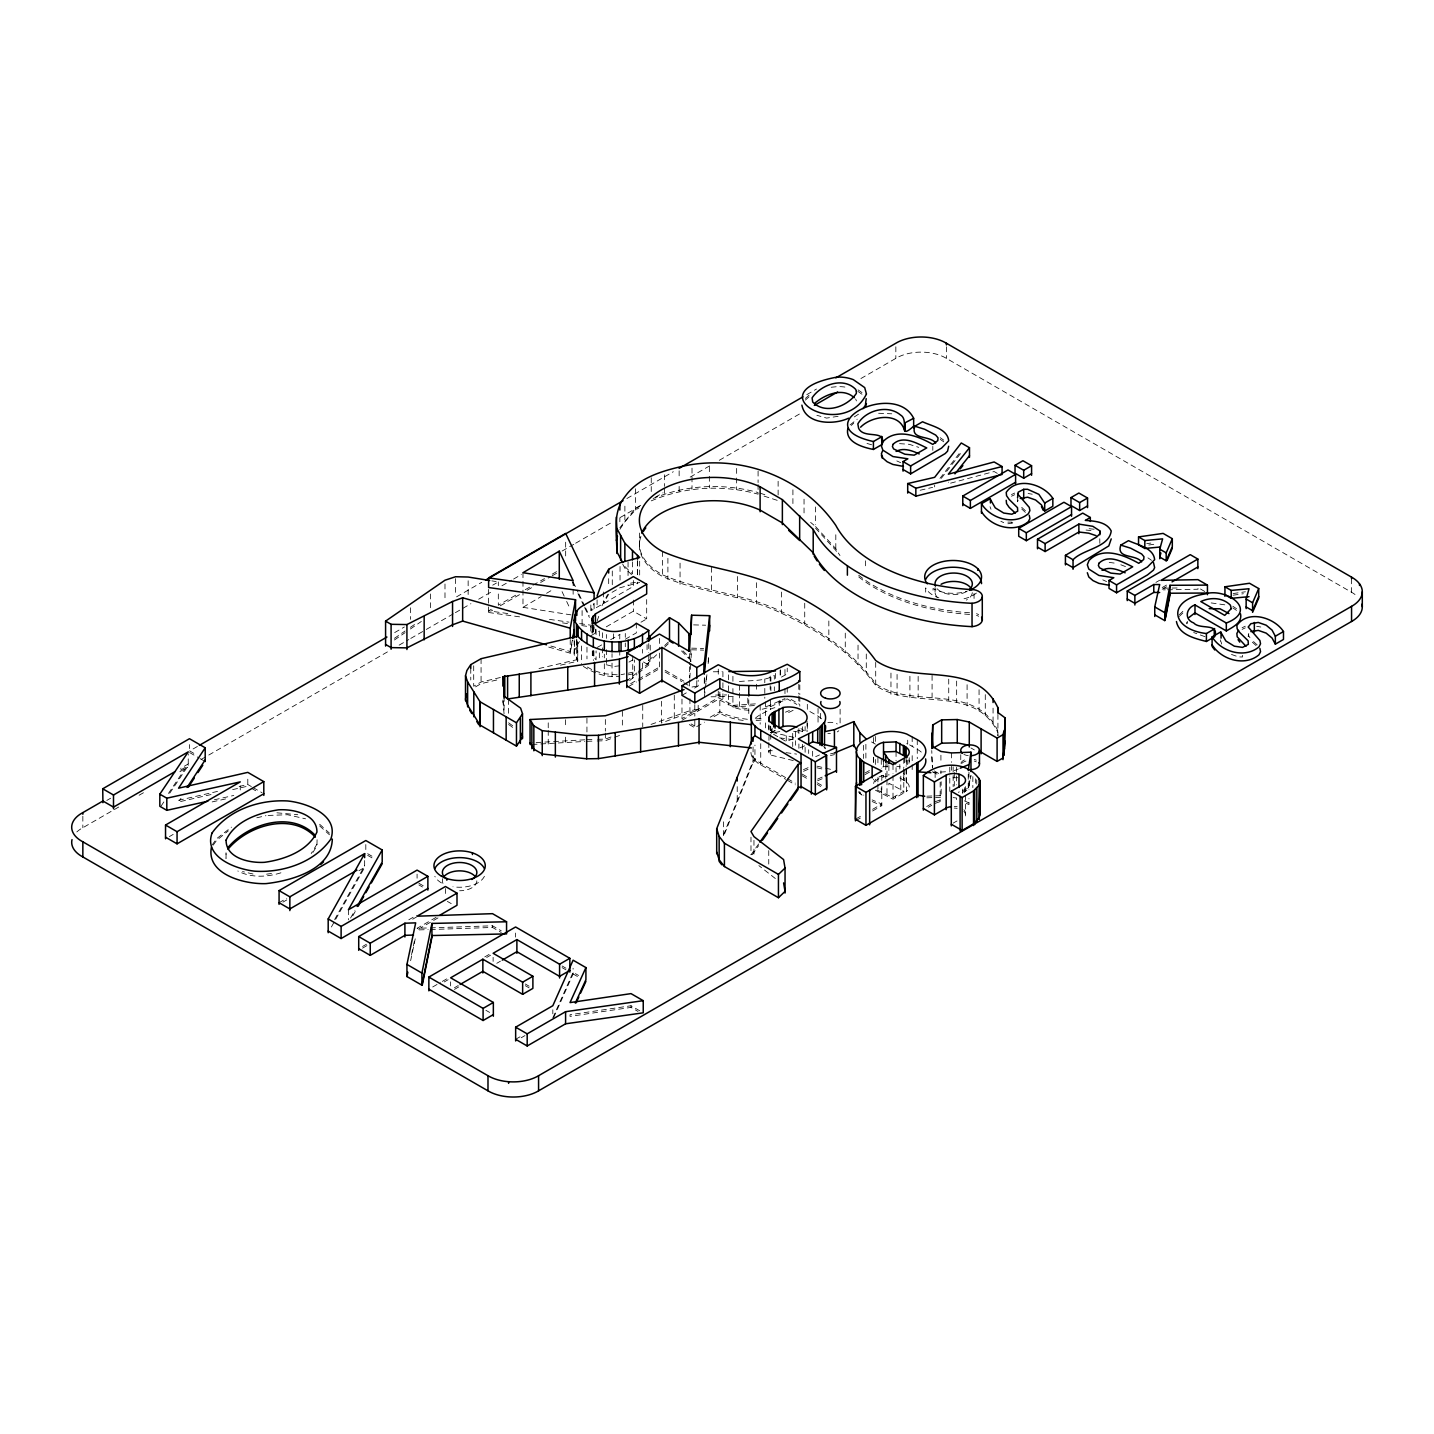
<?xml version="1.0" encoding="UTF-8"?>
<svg xmlns="http://www.w3.org/2000/svg" width="1434" height="1434" viewBox="0 0 1434 1434"><rect width="100%" height="100%" fill="white"/><g stroke="black" fill="none" stroke-linecap="round" stroke-linejoin="round"><path stroke-width="0.75" stroke-dasharray="5 3.75" d="M226.07 853.768L226.016 858.446L226.016 852.746M317.075 839.75L316.95 845.863L311.178 855.238M683.821 682.745L689.449 685.99L689.808 679.806M689.808 678.139L690.794 663.297M682.996 650.821L688.876 656.915L690.794 661.648L691.367 653.653M577.741 641.984L577.741 661.343L574.192 654.746L574.693 639.564M705.904 681.921L706.657 675.253M708.145 661.934L708.647 657.507M704.399 696.888L705.152 690.238M705.403 688.015L706.908 674.697M708.145 663.601L708.898 656.933M572.274 640.568L570.23 651.502L548.72 645.425M548.72 647.075L570.23 653.169L572.686 640.03M411.54 954.668L414.767 939.36M410.626 960.708L415.233 938.822M962.25 792.321L968.237 789.847L970.961 775.489L968.237 788.198L958.271 792.321M1187.46 621.424L1186.886 623.772L1186.886 622.123M768.965 751.99L768.965 750.341L773.213 750.914M601.957 605.793L607.622 594.483M597.082 621.065L599.161 615.24M1018.158 500.125L1017.566 501.792L1017.566 497.849M1248.799 634.939L1248.189 636.606L1248.799 633.272M723.543 834.875L753.065 760.862L754.947 759.034M753.065 746.917L753.065 762.512L723.543 836.524L723.543 820.929M316.95 844.196L311.178 853.588M633.344 580.465L633.487 586.327L590.844 610.776L593.963 603.445M591.633 632.251L593.192 628.594M592.403 632.071L593.963 628.415M592.17 633.398L593.102 625.672L593.102 633.165M593.102 650.642L592.314 655.356L596.078 659.855L596.078 650.928M552.825 1017.853L573.098 972.306L578.583 975.479M553.703 1017.531L573.098 973.973L573.098 968.273M574.693 650.014L579.479 643.203M334.624 919.553L364.648 865.76M331.397 926.973L334.624 921.202M335.699 919.284L364.648 867.409L364.648 857.675M350.577 918.029L354.933 910.321M352.764 915.842L356.026 910.052M211.031 794.561L178.587 801.964L181.007 798.29M619.864 527.73L635.423 508.335L640.711 505.306M619.864 529.397L624.883 521.761L635.423 510.002L638.937 507.977M168.477 793.414L188.248 763.981L180.594 768.409M161.056 806.105L164.767 800.584M169.714 793.235L188.248 765.631L188.248 753.872M758.622 843.981L750.986 854.861L750.986 837.169M752.258 854.7L758.622 845.648M212.107 845.056L216.624 838.675L231.483 827.149M213.236 845.128L216.624 840.342L228.329 830.878M939.987 478.382L961.264 450.903M941.313 478.311L961.264 452.57M636.929 672.851L628.11 679.859M638.327 671.399L648.76 663.368L647.057 662.4L653.438 656.109M629.651 680.612L636.929 674.5M638.327 673.066L648.76 665.035L648.76 654.585M656.647 654.729L647.057 664.05L647.057 662.4M753.065 762.512L754.947 760.683L754.947 745.088M1179.34 614.684L1182.871 611.35M1179.34 616.351L1182.871 613.017M850.075 424.93L857.227 419.176M851.312 425.432L853.75 423.138M664.677 645.533L669.499 640.998M664.677 647.182L669.499 642.647M579.479 641.554L574.693 648.365L574.192 653.097L577.741 659.676M805.388 398.437L809.027 395.175M805.388 400.086L809.027 396.824M771.151 733.043A14.34 8.281 0 0 1 772.101 732.308L775.077 730.247M394.44 638.327L405.087 630.996M410.411 627.339L415.878 623.575M394.44 639.976L405.087 632.663M410.411 628.988L421.345 621.46M854.306 416.935L859.342 413.637M780.526 669.911L780.526 677.619L787.23 673.908L787.23 668.136M762.153 709.221A32.892 19 0 0 0 770.166 706.837L787.23 698.878L796.874 704.452M522.98 581.362L522.98 607.317L541.138 596.544M546.569 593.3L552.018 590.073M197.408 746.469L189.664 750.932L196.566 754.929M394.691 632.573L404.37 626.981M456.586 596.831L481.752 582.312M626.873 498.53L673.317 471.714M806.822 394.637L816.502 389.044M106.779 800.459L110.633 798.218M492.704 585.18L496.451 583.011M180.594 770.058L188.248 765.631M76.827 831.935A34.255 19.771 0 0 1 82.849 827.741L119.721 806.446M139.116 795.243L144.942 791.891M179.859 771.725L187.621 767.244M201.208 759.411L389.421 650.749M399.118 645.139L408.815 639.546M410.769 638.417L424.339 630.584M426.292 629.454L453.449 613.77M455.385 612.659L470.908 603.696M478.669 599.215L492.256 591.364M501.954 585.771L511.651 580.178M513.605 579.049L521.349 574.568M562.11 551.05L573.743 544.328M575.679 543.199L612.551 521.922M620.313 517.441L639.707 506.238M655.23 497.275L662.992 492.794M690.166 477.11L709.561 465.907M719.259 460.314L800.764 413.261M860.902 378.54L895.838 358.375A34.918 20.148 0 0 1 946.404 358.375L1351.563 592.278A35.133 20.291 0 0 1 1357.371 596.526M491.342 609.271L488.618 610.848L508.174 613.591M515.631 595.235L498.315 605.238L498.315 591.31M525.256 589.697L531.028 586.363M532.946 585.251L544.49 578.583M552.198 574.138L557.969 570.804M488.618 589.392L488.618 612.497L492.704 610.149M500.233 605.793L519.484 594.68M527.174 590.234L532.946 586.9M540.654 582.455L550.262 576.898M552.198 575.787L557.969 572.453M169.355 836.614L173.191 834.409M603.356 591.955L603.356 603.571L608.679 594.268L620.044 587.725L639.672 582.455M475.55 686.85L481.071 683.659L500.376 679.16M590.844 635.746L598.57 631.283M606.295 626.819L633.344 611.207L646.68 618.914L646.68 599.573M503.997 705.349L502.85 701.692L504.768 700.581M597.333 647.397L603.033 644.117M610.615 639.725L620.115 634.258M640.998 622.195L646.68 618.914M625.296 639.241L636.32 632.878L636.32 623.252M628.97 662.096L632.645 659.981M630.637 683.677L636.409 680.361M638.327 679.25L659.479 667.043M628.719 686.456L636.409 682.01M638.327 680.899L659.479 668.692L659.479 651.663M279.074 902.721L286.782 898.276M282.928 902.147L286.782 899.925M358.894 870.743L364.648 867.409M681.975 695.347L687.37 692.228M694.576 688.069L698.179 685.99L698.179 680.2M681.975 720.316L718.273 699.362L735.893 708.091A32.892 19 0 0 0 748.817 710.242M739.406 681.544C751.058 680.218 763.838 681.526 774.324 675.45L774.324 679.196M710.206 717.197L719.832 711.64A51.534 29.756 0 0 0 739.801 718.291L747.365 719.294M696.727 726.626L704.435 722.18M714.06 716.624L719.832 713.29A51.534 29.756 0 0 0 739.801 719.958L745.214 720.657M362.569 946.476L366.423 944.253M408.833 919.768L416.541 915.322M362.569 948.125L368.359 944.791M412.687 919.194L416.541 916.971M436.097 917.348L417.079 928.318L428.174 927.941M437.997 917.903L417.079 929.967L428.174 929.608M432.709 986.968L440.417 982.523M442.353 981.412L448.125 978.06M484.764 956.926L490.536 953.592M444.271 981.949L448.125 979.727M486.682 957.464L490.536 955.241M1155.894 582.419L1159.712 580.214M454.435 987.757L458.217 985.552M496.773 963.307L500.43 961.192M454.435 989.406L460.117 986.126M1166.505 585.072L1160.984 588.263L1178.389 587.94M1166.505 586.739L1160.984 589.93L1165.322 589.84M856.026 818.904L863.393 814.655M872.607 809.332L881.802 804.026L872.141 799.903M856.026 820.553L863.393 816.304M872.607 810.999L881.802 805.675L881.802 786.441M875.421 790.206L893.006 799.204L906.611 791.353L906.611 768.266M515.648 1039.309L523.087 1035.025M521.223 1037.75L524.952 1035.599M926.722 806.535L931.759 803.632M928.407 807.234L931.759 805.281M953.198 823.116L957.016 820.929M865.096 772.944L870.079 770.148M865.096 774.593L870.079 771.797M766.312 706.532A32.892 19 0 0 0 770.166 705.187L784.972 698.591L784.972 700.24M1011.472 494.569L1014.68 493.045M1011.472 496.218L1014.68 494.712M1242.113 627.716L1245.304 626.21M1242.113 629.383L1245.304 627.859M815.695 756.65L819.477 754.965M817.595 779.128L823.259 776.601M817.595 780.777L823.259 778.268M800.029 747.795L808.686 744.103M803.488 769.628L808.686 767.423M803.488 771.295L808.686 769.072M770.434 732.469L771.528 732.021A30.383 17.531 0 0 1 778.465 730.139M954.291 770.667L958.271 769M935.129 801.696L943.267 798.899M935.129 803.345L943.267 800.548M1007.869 523.786L1015.684 522.352M773.446 734.19L786.244 741.575L795.386 737.757L770.309 731.878L770.309 726.088M698.179 705.313L698.179 710.959L689.933 712.339L661.397 723.041L661.397 699.935M653.133 498.512C686.223 484.638 723.561 483.043 758.084 492.525M651.251 500.86C684.86 486.52 722.897 484.441 758.084 494.174L758.084 484.549M611.009 736.986L605.345 739.084L597.171 739.335M597.171 740.984L605.345 740.733L612.91 737.936M614.792 737.237L620.474 735.122M651.036 724.403L689.933 710.69L698.179 709.31M280.921 872.804C267.011 877.214 251.04 878.02 237.829 870.994M500.376 677.511L481.071 682.01L473.704 686.241L473.704 662.938M539.023 668.513L577.669 659.515M560.497 665.179L577.669 661.182L577.669 641.84M256.811 817.792L265.953 815.677M920.162 490.249L932.602 487.381M217.52 791.407L178.587 800.297L178.587 801.964M239.137 786.477L247.795 784.506L251.344 786.549M232.649 789.614L247.795 786.155L247.795 776.421M830.465 753.872L834.427 752.958M830.465 755.521L834.427 754.625M214.347 799.778L233.796 795.458M212.178 801.911L227.307 798.559M838.083 416.308L826.611 418.101L816.86 415.286M621.065 674.679L624.65 673.944M628.235 673.191L634.366 671.919M628.235 674.84L634.366 673.568L634.366 659.963M885.764 764.663L885.764 778.59L883.039 775.364A17.029 9.841 0 0 0 873.647 783.573L873.647 779.182M887.252 776.188L883.039 777.013A17.029 9.841 0 0 0 874.507 782.713M691.995 687.029L698.179 685.99M635.495 582.419L628.056 583.513L628.056 585.18M639.743 1010.791L631.014 1005.754L570.015 1014.734L570.015 1016.383L631.014 1007.403L638.005 1011.436M1146.734 543.665L1150.839 543.074M1148.795 545.028L1156.987 543.844M1233.132 593.551L1245.411 591.776M1233.132 595.2L1243.368 593.73M266.545 874.166L272.657 873.342M945.526 771.761L932.96 772.621M619.757 665.788L613.411 666.523L603.75 664.085M268.158 815.444L287.517 814.727L305.567 818.814M831.2 387.252L837.08 386.66A25.489 14.716 0 0 1 848.247 387.664M878.612 413.261L891.751 413.799M756.094 718.9L758.532 718.703A69.818 40.313 0 0 0 763.318 718.076M756.094 720.567L758.532 720.352A69.818 40.313 0 0 0 763.318 719.725M732.917 705.367L756.596 703.789M754.409 705.546L732.917 707.034L732.917 685.811M584.785 739.801L532.086 742.794M532.086 744.461L584.785 741.45M617.265 674.84L604.323 673.729L593.335 670.485M583.351 666.38C593.748 673.299 606.439 677.565 619.004 676.436M899.566 443.644L909.246 444.307L918.728 447.354M957.966 777.658L951.459 777.909L951.459 776.26M926.83 796.175L941.152 795.637M926.83 797.824L941.152 797.286L941.152 781.691M430.397 927.87L492.525 925.79L501.308 930.863M430.397 929.537L492.525 927.457L501.308 932.512M586.936 739.639L595.11 739.388M586.936 741.288L595.11 741.055M1167.509 589.804L1197.982 589.231L1197.982 587.564L1205.564 591.937M713.29 671.793L722.162 671.686M715.512 695.078L726.608 694.934M711.067 696.799L733.276 696.494M1007.869 522.119L1011.902 522.155L1011.902 523.822M640.944 536.531A74.371 42.948 0 0 0 662.598 576.504C700.455 593.067 743.834 594.662 781.512 613.286C817.631 629.795 852.244 652.846 875.708 685.488C912.096 711.049 974.654 683.677 997.741 732.326M1211.156 602.925L1226.231 605.023M276.923 812.809L297.77 814.727M693.608 624.883L705.636 625.206M691.6 648.15L703.628 648.455M691.6 649.799L703.628 650.122M1089.105 528.716L1096.687 529.505M1091.005 530.562L1085.305 529.971L1085.305 528.321M953.144 797.591L956.514 798.003L956.514 799.652L953.144 799.24M253.011 874.005L242.543 871.567M1109.199 562.379L1115.186 563.203M779.594 737.847L796.605 740.159M785.975 752.653L796.605 754.105M549.455 619.38L569.011 622.141M579.659 623.629L594.106 625.654M488.618 612.497L521.205 617.068M562.504 622.876L569.011 623.79M581.72 625.582L594.106 627.321M522.98 607.317L571.055 614.881M491.844 580.878L496.164 581.577M1028.106 493.493L1032.229 494.21M1256.686 626.299L1260.809 627.017M793.289 760.576L770.022 754.876A14.34 8.281 0 0 1 768.947 750.394M816.986 766.15L823.492 767.674M825.661 768.176L832.168 769.699M816.986 767.799L823.492 769.323M866.996 443.447L871.603 444.773M1204.99 636.696L1193.68 632.519M760.092 493.171L768.104 495.734M764.089 496.11L778.124 500.627M1120.814 564.763L1126.586 567.004M906.7 743.672L907.704 744.085L907.704 738.313M872.141 801.552L881.802 805.675M896.824 460.923L900.642 462.68M1102.764 579.838L1106.582 581.577M968.972 802.932L964.383 800.817L964.383 802.466L968.972 804.599L968.972 798.541M1000.842 521.295L1003.71 522.621M1231.483 654.442L1238.51 656.933L1242.525 656.969L1242.525 655.32M909.586 744.873L917.258 749.319A27.605 15.935 0 0 1 921.954 752.725M997.311 473.381L994.138 471.535L948.358 483.76L948.358 482.111M970.961 747.974L974.349 749.928M934.269 770.936L940.919 774.79L940.919 770.793M932.602 771.635L939.252 775.489M871.567 741.952L875.349 744.138M791.084 699.451L799.813 704.488M899.817 777.891L906.163 781.871A13.336 7.69 0 0 1 906.611 791.353M665.089 670.27L683.821 681.096M665.089 671.937L681.957 681.67M643.472 661.988L648.76 665.035M802.162 774.091L807.987 777.443M817.29 782.821L822.524 785.832M802.162 775.74L807.987 779.11M817.29 784.47L820.768 786.495M785.671 777.622L757.923 761.544L753.585 757.582A29.684 17.136 0 0 1 751.291 753.083M787.589 778.734L795.278 783.161M691.134 723.955L694.809 726.07M750.95 752.402A29.684 17.136 0 0 0 753.585 759.231L757.923 763.193L785.671 779.289M787.589 780.401L795.278 784.828M689.306 724.564L694.809 727.737L694.809 718.111M591.74 669.553L586.972 666.81L586.972 668.459M253.137 787.589L262.028 792.715M367.642 853.696L374.919 857.891M418.889 883.272L424.267 886.391M562.092 965.96L565.964 968.201M189.664 752.599L198.304 757.582M200.025 758.586L205.205 761.562M251.344 788.216L258.478 792.321M367.642 855.345L373.091 858.5M418.889 884.939L422.474 887.001M447.372 901.394L451.226 903.599M562.092 967.609L565.964 969.85M573.098 973.973L578.583 977.146M525.328 984.011L529.11 986.198M525.328 985.678L529.11 987.865M485.911 1010.307L489.639 1012.44M1232.828 606.241L1236.502 608.715M1232.828 607.908L1236.502 610.364M858.034 389.851L861.995 392.593M858.034 391.518L861.995 394.242M858.339 791.837L863.752 796.712L863.752 795.045M319.657 824.263L329.462 833.136M319.657 825.912L329.462 834.785M1147.935 557.844L1151.502 560.318M940.22 437.693L943.787 440.184M940.22 439.36L943.787 441.833M508.586 722.808L513.748 726.518M508.586 724.475L513.748 728.167M775.346 878.522L758.891 865.616M810.622 522.388L813.92 525.149M877.088 789.991L893.006 797.555L903.796 791.317L888.883 783.215L888.883 784.882M770.739 732.362L771.617 733.132L771.617 727.361M859.665 793.432L859.665 791.783L861.601 795.225M1257.17 644.924L1250.842 639.134M1256.041 645.551L1250.842 640.783M1025.4 510.737L1020.219 505.969M1025.4 512.386L1020.219 507.636M622.732 564.261L624.865 568.187L632.484 575.518M681.544 650.946L688.876 658.564L688.876 656.915M592.17 627.769L592.314 630.386L596.078 634.868L596.078 629.096M815.57 526.529L835.807 548.702A158.833 91.704 0 0 0 839.983 555.532M815.57 528.196L835.807 550.351A158.833 91.704 0 0 0 837.779 553.793M1248.189 634.957L1249.964 637.736M573.241 582.168L577.992 592.063M578.942 594.034L584.624 605.901M585.574 607.873L589.374 615.778M572.291 581.846L574.192 585.807M577.992 593.712L583.674 605.578M584.624 607.55L589.374 617.427M562.056 591.65L565.749 599.502M566.663 601.473L570.356 609.325M855.65 398.939L856.421 400.928M1221.051 641.769L1221.643 644.063M991.002 509.249L990.016 506.722M931.759 756.56L932.476 768.068L931.759 750.574M1099.842 543.361L1099.788 538.754M1351.563 578.798L1351.563 592.278M1220.657 639.869L1220.657 641.536M997.921 714.383L997.921 735.821L997.741 730.659C974.654 682.028 912.096 709.4 875.708 683.821C852.244 651.197 817.631 628.128 781.512 611.637C743.834 593.013 700.455 591.4 662.598 574.855A74.371 42.948 0 0 1 640.281 537.015M993.063 708.145L993.063 723.74M985.283 694.63L985.283 715.853M979.064 689.736L979.064 710.959M976.751 779.791L976.751 784.183M975.658 778.787L975.658 783.179M974.062 593.461L974.062 599.089M972.844 776.619L972.844 787.607M968.972 772.191L968.972 789.758M968.237 774.252L968.237 789.847M967.09 684.717L967.09 705.922M965.53 786.585L965.53 793.181M965.53 795.386L965.53 814.602M964.383 787.624L964.383 796.426M962.716 789.058L962.716 793.45M960.762 754.678L960.762 762.637M956.657 681.06L956.657 702.284M956.514 767.244L956.514 784.81M954.291 772.532L954.291 786.011M953.144 766.832L953.144 786.603M951.459 752.94L951.459 762.314M951.459 766.294L951.459 770.273M949.792 767.19L949.792 775.991M949.792 778.178L949.792 791.353M948.734 679.142L948.734 700.348M946.404 346.813L946.404 358.375M940.919 755.216L940.919 760.845M940.166 782.157L940.166 801.373M935.058 587.564L935.058 591.74M935.129 773.123L935.129 777.533M934.663 485.248L934.663 486.897M933.032 590.145L933.032 588.496A28.411 16.401 0 0 0 967.323 591.095M932.817 446.386L932.817 450.348M932.082 675.432L932.082 698.519M925.683 592.134L925.683 587.886A28.411 16.401 0 0 0 938.911 597.853M918.154 676.382L918.154 697.587M917.258 739.693L917.258 758.694M912.185 736.646L912.185 746.289M912.185 755.664L912.185 762.35M912.185 764.573L912.185 771.259M909.909 676.274L909.909 697.498M909.228 757.744L909.228 761.597M907.704 760.145L907.704 764.609M906.611 760.612L906.611 764.465M906.163 756.901L906.163 766.276M906.163 768.499L906.163 781.871M904.711 757.708L904.711 765.2M904.711 769.664L904.711 780.795M903.796 758.371L903.796 768.015M903.796 773.625L903.796 792.984M903.384 768.821L903.384 779.953M900.785 776.153L900.785 791.747M899.817 764.537L899.817 768.982M897.075 674.428L897.075 695.651M896.053 751.524L896.053 760.898M896.053 767.584L896.053 772.03M895.838 346.813L895.838 358.375M895.443 796.157L895.443 797.806M893.006 764.609L893.006 773.392M893.006 775.597L893.006 799.204M890.962 673.066L890.962 694.289M888.883 765.523L888.883 775.256M886.983 762.279L886.983 777.658M886.983 779.863L886.983 796.892M883.523 761.329L883.523 767.298M883.523 775.274L883.523 776.923M881.802 775.471L881.802 784.255M881.265 759.428L881.265 768.212M881.265 787.983L881.265 794.024M877.913 757.744L877.913 764.322M877.913 777.497L877.913 781.906M877.913 784.093L877.913 792.339M875.708 662.383L875.708 685.488M875.349 736.431L875.349 742.203M875.349 759.482L875.349 765.451M873.647 757.206L873.647 763.802M873.396 737.542L873.396 744.121M873.396 757.295L873.396 763.892M866.279 653.994L866.279 673.335M865.885 744.3L865.885 760.002M865.562 560.802L865.562 566.43M863.447 745.322L863.447 758.496M859.791 791.927L859.791 793.594M858.034 645.139L858.034 664.48M845.271 633.129L845.271 652.47M840.109 709.203L840.109 723.758M835.807 534.757L835.807 550.351M828.834 620.994L828.834 640.335M820.642 713.361L820.642 721.678M818.043 708.414L818.043 723.614M815.57 506.973L815.57 524.539M812.648 751.183L812.648 757.152M808.686 749.731L808.686 753.477M807.324 704.327L807.324 710.117L818.043 716.122A28.985 16.742 0 0 1 823.708 721.41M807.324 723.471L807.324 731.43M807.055 721.141L807.055 731.698M805.119 726.536L805.119 730.766M805.119 747.293L805.119 753.28M804.725 603.212L804.725 624.435M804.044 499.175L804.044 514.86M802.484 726.751L802.484 733.348M802.484 744.336L802.484 750.914M799.813 684.932L799.813 694.54M799.813 696.53L799.813 706.155M798.792 684.341L798.792 693.948M798.792 695.938L798.792 703.897M798.881 728.562L798.881 735.158M798.881 743.941L798.881 748.333M795.386 731.967L795.386 745.25M792.912 489.819L792.912 505.503M792.715 733.312L792.715 746.594M787.23 687.262L787.23 693.249M786.244 735.803L786.244 741.575M784.972 669.499L784.972 675.271M784.972 688.625L784.972 694.612M781.512 592.063L781.512 613.286M780.526 700.939L780.526 702.588M780.132 670.09L780.132 677.798M780.132 701.101L780.132 702.768M779.254 700.437L779.254 706.406M778.124 481.286L778.124 494.981M775.579 673.424L775.579 679.053M774.324 686.814L774.324 690.794M772.101 728.096L772.101 732.308M770.9 677.44L770.9 681.186M770.9 686.814L770.9 690.794M770.739 726.59L770.739 730.444M770.739 734.244L770.739 739.872M770.434 699.523L770.434 709.149M770.434 726.5L770.434 730.48M770.166 676.095L770.166 681.867M770.166 685.613L770.166 689.378M770.166 705.187L770.166 706.837M770.309 749.211L770.309 756.847M768.965 725.837L768.965 730.049M768.965 736.395L768.965 740.374M768.821 724.941L768.821 729.332M768.821 742.525L768.821 751.308M768.749 850.595L768.749 864.075M765.613 701.889L765.613 719.026M765.613 722.897L765.613 728.866M764.788 678.999L764.788 682.745M764.788 688.374L764.788 698.322M760.737 743.672L760.737 764.896M760.163 705.152L760.163 724.17M758.084 471.087L758.084 482.559M756.578 582.724L756.578 603.947M756.596 684.233L756.596 689.844M753.961 840.36L753.961 855.937M748.781 699.792L748.781 715.369M747.813 698.215L747.813 705.833M739.406 685.291L739.406 690.919M739.406 692.909L739.406 706.514M737.381 576.486L737.381 597.709M737.219 786.657L737.219 802.251M736.646 468.416L736.646 474.045M736.646 478.024L736.646 489.639M732.917 676.274L732.917 682.064M728.58 674.84L728.58 683.642M728.58 685.828L728.58 692.425M728.58 694.612L728.58 705.062M722.915 671.811L722.915 680.594M722.915 682.781L722.915 691.564M722.915 693.769L722.915 702.015M719.832 692.066L719.832 713.29M718.273 669.14L718.273 675.737M718.273 691.116L718.273 699.362M711.622 567.308L711.622 590.396M709.346 466.695L709.346 472.324M709.346 476.303L709.346 487.918M704.399 677.547L704.399 685.273M704.399 687.28L704.399 693.249M704.291 678.587L704.291 689.557M696.781 680.72L696.781 687.316M694.809 704.632L694.809 716.122M692.013 468.147L692.013 489.37M690.794 649.692L690.794 661.648M689.933 698.752L689.933 712.339M689.449 653.581L689.449 664.569M689.449 666.756L689.449 677.744M689.449 684.341L689.449 685.99M681.975 699.093L681.975 718.667L718.273 697.695L735.893 706.442A32.892 19 0 0 0 748.817 708.593M680.057 563.15L680.057 584.373M679.142 470.818L679.142 476.447M679.142 486.395L679.142 492.041M674.285 695.114L674.285 718.201M667.903 558.292L667.903 579.515M664.372 474.779L664.372 486.377M664.372 488.367L664.372 495.985M662.598 551.534L662.598 576.504M659.479 638.471L659.479 649.459M651.251 477.773L651.251 493.242M650.229 645.175L650.229 651.161M650.229 653.151L650.229 660.787M648.76 643.597L648.76 652.398M647.057 644.708L647.057 652.434M642.522 649.387L642.522 653.133M642.522 663.1L642.522 668.728M642.737 705.385L642.737 726.823M639.672 561.25L639.672 576.827M639.456 533.036L639.456 547.412M637.521 561.053L637.521 574.747M637.359 560.712L637.359 576.163M637.359 582.15L637.359 583.799M635.423 488.779L635.423 510.002M633.344 600.075L633.487 611.296M632.752 655.732L632.752 678.838M632.484 561.913L632.484 573.869L624.865 566.538L624.865 568.187M631.014 1005.754L631.014 1007.403M628.056 562.074L628.056 575.554M625.296 633.469L625.296 637.323M625.296 643.006L625.296 646.752M624.883 506.166L624.883 521.761M622.356 711.336L622.356 726.787M619.864 517.782L619.864 521.761M620.044 566.502L620.044 580.089M619.757 635.047L619.757 638.901M619.757 650.194L619.757 656.88M613.411 633.846L613.411 639.618M612.282 570.983L612.282 586.56M612.031 653.635L612.031 657.381M612.031 663.117L612.031 676.723M608.679 578.673L608.679 586.649M606.492 634.527L606.492 638.381M606.492 649.692L606.492 665.286M605.345 719.527L605.345 731.125M605.345 733.115L605.345 740.733M604.323 654.173L604.323 657.919M604.323 663.781L604.323 675.378M602.37 632.735L602.37 638.506M602.37 647.881L602.37 656.808M599.34 630.978L599.34 636.768M599.34 652.828L599.34 659.497M597.082 599.86L597.082 605.471M595.433 629.15L595.433 632.896M594.106 603.696L594.106 610.292M593.891 624.901L593.891 632.609M593.891 650.893L593.891 657.579M593.335 650.911L593.335 660.518M592.314 622.679L592.314 630.386M592.314 650.893L592.314 655.356M590.844 604.987L590.844 610.776M590.844 626.12L590.844 632.089M586.972 647.236L586.972 658.851M586.936 718.201L586.936 733.67M582.096 610.579L582.096 625.959M581.559 645.981L581.559 663.673M576.862 639.564L576.862 645.623M576.468 639.743L576.468 658.977M574.192 639.923L574.192 654.746M573.134 580.609L573.134 587.098M573.134 589.249L573.134 597.906M570.23 639.564L570.23 653.169M565.659 542.195L565.659 557.575M565.408 719.725L565.408 727.235M565.408 737.184L565.408 742.83M552.825 1009.769L552.825 1013.82M548.236 722.826L548.236 728.454M548.236 730.444L548.236 744.049M522.98 572.704L522.98 579.193M515.595 933.05L515.595 937.101M508.586 699.505L508.586 714.849M504.123 696.297L504.051 713.774L502.85 700.025L502.85 701.692M498.315 581.935L498.315 585.681M493.117 957.338L493.117 961.372M492.525 925.79L492.525 927.457M481.071 658.69L481.071 683.659M470.764 668.387L470.764 679.985M468.147 580.77L468.147 596.347M455.582 578.601L455.582 596.06M450.635 981.86L450.635 985.893M445.454 888.506L445.454 896.591M444.988 583.979L444.988 599.555M430.451 593.963L430.451 609.558M417.079 874.148L417.079 878.2M410.411 607.765L410.411 619.363M365.813 844.554L365.813 852.638M348.408 909.765L348.408 919.875M240.267 785.94L240.267 789.973M189.467 744.604L189.467 748.548M82.849 816.197L82.849 827.741M484.405 876.282A25.669 14.824 0 0 1 452.965 886.75M441.457 882.914A25.669 14.824 0 0 1 434.825 876.282M976.411 593.049A28.411 16.401 0 0 1 960.475 599.484M774.88 732.613A30.383 17.531 0 0 1 782.175 731.25M793.629 731.286A30.383 17.531 0 0 1 800.907 732.684M793.11 710.278A69.818 40.313 0 0 1 785.473 713.827M838.8 730.731A9.733 5.611 0 0 1 837.259 731.896M830.376 733.545A9.733 5.611 0 0 1 827.866 733.348M827.866 722.503A9.733 5.611 0 0 1 837.259 723.955M969.599 614.433A158.833 91.704 0 0 1 856.134 574.783M976.5 615.347A12.189 7.027 0 0 1 978.633 616.297M797.34 730.193A30.383 17.531 0 0 1 804.241 732.111M824.783 746.72A28.985 16.742 0 0 1 825.428 748.781M882.699 766.939A28.25 16.312 0 0 1 889.672 766.15M896.788 766.383A28.25 16.312 0 0 1 900.247 766.885M823.708 746.379A28.985 16.742 0 0 1 824.783 748.369M800.925 728.651A18.319 10.576 0 0 1 804.062 730.731M774.88 707.643A30.383 17.531 0 0 0 771.528 708.701L760.163 714.795A29.684 17.136 0 0 0 755.109 718.452M961.694 763.533A9.375 5.413 0 0 1 967.108 760.809M974.26 761.078A9.375 5.413 0 0 1 976.303 761.866M963.899 811.411A11.741 6.776 0 0 1 964.329 817.882M954.255 808.095A11.741 6.776 0 0 1 957.141 808.364M976.5 613.68A12.189 7.027 0 0 1 978.633 614.63M969.599 612.766A158.833 91.704 0 0 1 857.604 574.371M789.399 710.475A69.818 40.313 0 0 1 785.473 712.178M908.815 759.912A13.336 7.69 0 0 1 908.977 763.3M963.899 809.744A11.741 6.776 0 0 1 964.329 816.215M954.255 806.446A11.741 6.776 0 0 1 957.141 806.715M968.273 755.646A9.375 5.413 0 0 1 963.935 754.409M960.923 763.211A9.375 5.413 0 0 1 964.903 759.769M974.26 759.428A9.375 5.413 0 0 1 976.303 760.199M476.841 880.817A17.244 9.948 0 0 1 459.615 890.765M442.963 883.398A17.244 9.948 0 0 1 442.963 878.235M972.306 592.636A18.642 10.755 0 0 1 966.301 600.111M937.173 597.171A18.642 10.755 0 0 1 935.9 588.98M966.301 591.722A18.642 10.755 0 0 1 937.173 588.8"/><path stroke-width="1.5" d="M709.651 630.924L709.651 615.67L691.6 615.204L689.449 651.394L659.479 634.079L626.783 652.954L626.783 687.567M691.027 634.473L691.6 615.204M1004.176 755.324L1004.965 717.771L997.921 712.501L997.741 707.356C974.654 658.708 912.096 686.079 875.708 660.5C852.244 627.877 817.631 604.825 781.512 588.316C743.834 569.692 700.455 568.097 662.598 551.534A74.371 42.948 0 0 1 657.614 492.185A74.371 42.948 0 0 1 760.11 486.771L782.372 499.624L813.203 529.415A182.494 105.363 0 0 0 972.037 603.32A12.189 7.027 0 0 0 982.29 596.974A12.189 7.027 0 0 0 974.062 589.715A158.833 91.704 0 0 1 835.807 525.382C801.534 475.425 737.381 452.803 679.142 467.072C658.941 471.911 637.305 479.01 624.883 496.791C612.3 512.261 616.781 533.358 616.871 551.767L622.732 562.612M1004.965 741.091L1003.011 757.994L997.096 761.4L981.107 752.169M1004.571 749.032L1004.965 717.771M951.298 824.227L962.124 830.465L973.543 823.869L979.261 817.828L980.121 780.634C968.846 760.862 939.288 761.113 923.353 775.525L923.353 810.138M979.906 815.785L980.121 780.634M574.192 637.718C574.765 627.052 570.768 612.766 582.096 606.188L633.344 576.611L646.68 584.301L646.68 593.945L595.433 623.521L595.433 613.895L646.68 584.301M704.291 674.195L704.291 663.207L709.651 615.67M709.651 625.314L704.399 671.919L704.399 662.293M931.759 748.584L932.727 725.03L941.672 719.868L957.267 719.545L969.276 722.037L997.096 738.08L1003.011 734.674L1004.176 730.354M570.23 637.574L570.23 628.2L575.536 599.735L488.618 587.528L488.618 577.884L565.659 533.412L594.106 592.708L594.106 599.304M572.686 638.381L574.317 629.616M573.08 637.843L574.317 631.283M1154.746 614.827L1164.749 620.599L1164.749 612.677L1169.965 585.305L1207.446 585.108L1207.446 594.698M1164.749 620.599L1169.965 593.228L1207.446 593.031M1165.537 618.036L1169.965 594.877L1169.965 585.305M421.919 985.194L421.919 973.077L431.939 923.424L506.561 921.775L506.561 933.91L431.939 935.542L421.919 985.194L406.951 976.554L406.951 964.419L415.681 922.851L404.908 923.227L370.241 943.231L358.715 936.581L358.715 950.366M422.349 984.692L431.939 937.209L431.939 923.424M406.951 976.554L407.865 972.18M968.237 770.506L970.961 752.187L951.459 752.94L940.919 751.47L932.602 746.666L931.759 733.24M1154.746 616.477L1154.746 606.905L1159.676 584.552L1153.778 584.516L1134.868 595.433L1127.249 591.023L1127.249 600.613M847.888 428.336C844.572 442.138 862.963 447.39 873.414 449.451L881.964 444.522C886.929 428.658 863.555 439.682 858.607 428.192L857.837 423.872C865.813 410.178 887.969 404.245 900.588 415.053C909.694 420.234 897.236 440.776 913.655 426.221M465.512 700.76L465.512 675.79L466.892 670.503L470.764 664.641L481.071 658.69L577.669 636.212C593.819 652.954 623.019 657.023 642.522 643.758L642.522 634.133M466.892 693.805L465.512 699.093L467.627 705.241L480.031 725.066L516.473 746.11L522.514 737.094L521.259 733.33M616.351 540.421L617.516 536.191M1159.765 558.74L1159.765 549.168L1162.633 538.861L1144.816 540.546L1138.542 536.925L1138.542 544.848L1144.816 548.469L1160.411 546.999M1160.913 552.968L1159.765 557.091L1166.2 560.802L1172.313 546.623L1172.313 538.7L1163.117 533.394L1138.542 536.925M1246.146 608.625L1246.146 599.053L1249.032 588.747L1231.214 590.414L1224.941 586.793L1224.941 596.383M865.401 406.969L866.441 403.581M979.261 819.495L979.906 782.839M211.443 847.153C205.904 874.579 244.927 884.455 266.025 883.613C291.335 880.834 331.559 869.631 332.312 839.069M751.972 722.772L751.344 724.618L699.039 718.954L598.426 735.301L586.667 735.481L542.249 730.677L533.842 725.837L530.06 719.527L605.345 715.763L661.397 698.071L684.072 689.575M768.947 717.448L769.251 716.552A14.34 8.281 0 0 1 772.101 713.307L782.982 707.518A18.319 10.576 0 0 1 802.61 710.619A18.319 10.576 0 0 1 805.155 722.27L786.244 731.949L770.022 721.911A14.34 8.281 0 0 1 768.947 717.448L768.965 721.607M597.082 596.096L603.356 578.601L608.679 569.298L620.044 562.755L639.672 557.485L624.865 543.217L616.871 528.465L616.351 517.118M1017.566 497.849L1018.158 492.203L1023.697 489.317L1027.622 489.281L1038.843 494.336L1044.705 503.083L1052.843 498.387C1043.665 484.154 1017.011 476.267 1006.22 492.382L1006.56 495.716L1009.124 499.408L1017.513 507.654L1017.692 511.185L1011.902 514.232L1003.71 513.049L995.25 507.851L990.016 498.799L981.465 503.728L981.465 513.318M882.519 450.939L881.39 453.825L882.86 458.073L887.108 461.748L892.952 464.473L903.456 466.408M716.695 853.696L716.695 828.727L753.065 737.542L754.947 735.714L754.947 726.088M1166.2 560.802L1166.2 552.879L1172.313 538.7M1167.079 560.443L1172.313 548.272M1258.711 588.567L1258.711 598.157L1252.599 612.336L1252.599 602.764L1258.711 588.567L1249.516 583.262L1224.941 586.793M1258.711 596.49L1252.599 610.687L1246.146 606.976M592.17 623.915L592.17 618.126L595.433 613.895M515.648 1040.976L515.648 1027.192L552.825 1005.718L573.098 960.188L585.914 967.591L570.015 1002.599L631.014 993.619L643.239 1000.681L643.239 1012.816L565.588 1023.804L527.192 1045.978L515.648 1039.309M575.303 1003.047L585.914 979.709L585.914 967.591M576.199 1002.76L578.852 996.935M580.609 993.045L585.914 981.376M516.473 746.11L516.473 722.79L522.514 713.774L520.632 708.145L504.123 696.297L503.997 680.379L502.85 676.723L619.363 659.138L628.11 656.539M328.189 932.727L328.189 918.943L364.648 853.624L289.847 896.824L279.074 890.604L279.074 904.388M279.074 890.604L365.813 840.521L382.197 849.968L348.408 909.765L417.079 870.115L427.87 876.335L427.87 890.12M357.12 906.467L382.197 862.085L382.197 849.968M358.213 906.18L363.662 896.537M365.831 892.683L369.112 886.893M371.298 883.039L382.197 863.752M1238.564 630.44L1236.861 633.469L1237.184 636.804L1245.985 646.286M102.925 802.682L102.728 788.79L189.467 738.707L205.205 747.777L178.587 788.18L247.795 772.37L263.802 781.62L263.802 795.404M187.047 787.445L205.205 759.912M188.266 787.266L194.307 778.088M197.946 772.585L202.786 765.236M207.858 801.212L166.81 810.335L159.819 806.284L159.819 794.167L188.248 751.846L113.501 795.01L102.728 788.79M754.947 735.714L801.032 763.175L798.075 764.483L750.986 831.541L753.961 836.614L783.591 859.575L785.043 868.09L785.043 893.059M759.895 842.17L798.075 787.804L801.032 786.495L815.337 794.741L826.647 788.216L826.002 754.893M762.44 840.199L767.531 832.957M770.076 829.336L777.712 818.456M781.53 813.024L787.893 803.954M790.439 800.333L798.075 789.453M863.035 408.654L865.401 405.302L866.19 398.634M227.988 847.548C247.849 823.761 291.622 809.995 315.372 835.52M227.988 849.197C247.849 825.428 291.622 811.662 315.372 837.169M907.704 493.117L907.704 483.545L934.663 477.325L961.264 442.981L969.492 447.731L948.358 474.188L994.138 461.963L1002.079 466.552L1002.079 474.475L915.842 496.164L907.704 491.45M954.954 473.847L969.492 455.653M960.242 468.882L962.877 465.584M826.647 755.27L798.29 738.904L817.703 729.261L824.658 722.037A28.985 16.742 0 0 0 818.043 706.478L807.324 700.473A30.383 17.531 0 0 0 771.528 699.075L760.163 705.152A29.684 17.136 0 0 0 751.972 713.146L751.183 715.441A29.684 17.136 0 0 0 753.585 724.618L757.923 728.597L815.337 761.795L826.647 755.27L826.647 789.883M951.298 825.876L951.298 791.263L962.124 797.519L973.543 790.923L979.261 784.882M639.725 646.644L642.522 643.758M647.057 639.08L669.499 617.678L678.605 622.93L688.876 633.595L690.148 636.75M716.695 852.047L719.151 859.737L724.421 866.53L778.447 897.72L778.447 874.399L785.043 868.09M778.447 897.72L785.043 891.392L783.591 882.896M320.732 864.469L323.528 861.906M1214.706 628.755L1206.406 633.541C1170.216 629.203 1166.756 599.645 1205.08 593.945C1225.299 587.348 1259.966 609.808 1226.321 623.019L1194.988 604.933C1186.043 607.783 1183.946 619.47 1193.68 622.93C1199.989 630.1 1219.456 622.392 1214.706 636.678L1206.406 641.464C1195.078 638.542 1178.981 634.832 1176.436 621.531M1189.019 617.445L1194.988 612.856L1226.321 630.942C1232.487 627.285 1242.489 622.679 1240.553 613.895M860.597 427.189C871.836 415.591 899.566 411.594 904.675 430.899M815.086 402.936C825.446 394.332 842.798 387.18 854.252 397.72M385.585 646.089L385.585 621.119L444.988 580.214L455.582 576.737L468.147 577.024L489.693 580.519M855.435 786.298L865.957 792.375L919.355 761.49A27.605 15.935 0 0 0 917.258 739.693L906.7 734.029A28.25 16.312 0 0 0 876.264 734.118L863.447 740.93A26.959 15.559 0 0 0 858.339 757.224L863.752 762.099L881.802 771.062L855.435 786.298L855.435 820.893M559.278 551.158L522.98 572.704L573.134 580.609L559.278 551.158L559.278 579.282M574.192 620.151C587.635 646.071 627.698 648.078 648.76 630.422L636.32 623.252C623.987 634.294 602.28 635.101 592.314 620.743L592.17 618.126M1361.977 604.162A35.133 20.291 0 0 1 1351.563 621.478L538.575 1090.844A35.241 20.345 0 0 1 487.99 1090.844L82.849 856.94L82.849 841.812A34.255 19.771 0 0 1 82.849 812.612L102.925 801.014L113.501 807.127L174.84 771.725M199.344 745.357L386.947 637.037M485.624 580.071L623.001 500.753M679.107 468.362L802.95 396.86M835.843 377.877L895.838 343.246A34.918 20.148 0 0 1 946.404 343.246L1351.563 577.149A35.133 20.291 0 0 1 1351.563 606.349L1351.563 621.478M814.333 405.41L837.617 391.966M165.537 838.818L165.537 825.034L240.267 781.889L166.81 798.2L159.819 794.167M165.537 825.034L177.063 831.702L263.802 781.62M913.655 427.888L913.655 418.298C894.386 379.759 804.044 426.167 873.414 441.529L881.964 436.599M904.675 422.976L913.655 418.298M165.537 837.169L177.063 843.837L263.802 793.755M935.703 442.998C929.788 434.986 910.052 440.256 914.838 426.221L922.564 421.757C931.562 426.077 947.641 428.856 948.699 440.812L941.546 448.107L910.626 465.96L903.062 461.587L903.062 471.177M903.062 461.587L907.865 458.808L892.952 456.55L882.86 450.168L881.39 445.902L883.075 441.564C896.824 427.278 918.369 436.241 932.817 444.415L937.764 440.614L938.033 437.836L935.703 435.076L924.697 429.268L914.838 426.221M903.062 469.51L910.626 473.883L945.185 453.574L947.551 451.172L948.681 446.261M626.783 652.954L639.582 660.339L661.934 647.433L696.781 667.545L704.291 663.207M1031.584 473.65L1023.697 478.203L1015.039 473.202L1015.039 465.279L1022.926 460.726L1031.584 465.727L1031.584 475.299M962.77 505.646L962.77 496.056L1007.994 469.958L1015.595 474.349L1015.595 483.921M962.77 496.056L970.37 500.466L1015.595 474.349M1015.039 465.279L1023.697 470.28L1031.584 465.727M626.783 685.9L639.582 693.285L661.934 680.379L681.293 691.547M962.77 503.979L970.37 508.389L1015.595 482.272M356.976 870.187L289.847 908.941L279.074 902.721M681.975 685.721L718.273 664.749L735.893 673.496A32.892 19 0 0 0 770.166 672.241L787.23 664.283L799.813 671.542L799.813 681.168A69.818 40.313 0 0 1 781.351 690.399L777.049 691.762A69.818 40.313 0 0 1 758.532 695.382L739.801 694.988A51.534 29.756 0 0 1 719.832 688.32L694.809 702.768L681.975 695.347L681.975 685.721L694.809 693.124L719.832 678.676A51.534 29.756 0 0 0 739.801 685.344L758.532 685.739A69.818 40.313 0 0 0 777.049 682.118L781.351 680.756A69.818 40.313 0 0 0 799.813 671.542M1020.255 498.476L1027.622 497.204L1035.563 499.964L1041.442 504.911L1044.705 511.006L1052.843 506.292L1052.843 498.387M1070.983 507.17L1070.983 497.58L1078.87 493.027L1087.546 498.028L1087.546 507.6M1071.539 514.573L1026.332 540.69L1018.714 536.28L1018.714 528.375L1063.938 502.258L1071.539 506.65L1071.539 516.24M328.189 918.943L341.113 926.418L427.87 876.335M1018.714 528.375L1026.332 532.767L1071.539 506.65M1070.983 497.58L1079.641 502.581L1087.546 498.028M1070.983 505.503L1079.641 510.504L1087.546 505.951M328.189 931.078L341.113 938.535L427.87 888.471M1037.499 548.792L1037.499 539.22L1082.724 513.103L1090.324 517.495L1090.324 521.456M358.715 936.581L445.454 886.499L456.998 893.149L456.998 905.284L439.897 915.161M1037.499 539.22L1045.117 543.611L1078.87 524.109L1092.816 526.296L1099.788 530.831L1099.842 533.789L1096.687 536.943L1065.426 555.334L1065.426 564.924M1090.324 517.495L1085.305 520.399C1094.411 521.08 1106.474 521.707 1111.225 530.956C1109.038 547.752 1083.046 549.114 1073.044 559.726L1065.426 555.334M1037.499 547.125L1045.117 551.534L1078.87 532.032L1088.711 533.161L1096.078 535.653M456.998 893.149L417.079 916.201L492.525 913.673L506.561 921.775M358.715 948.699L370.241 955.367L404.908 935.344L413.53 935.058M1141.643 561.895C1135.728 553.883 1115.993 559.152 1120.779 545.117L1128.504 540.654C1137.503 544.992 1153.581 547.752 1154.639 559.708L1147.487 567.004L1116.566 584.857L1109.002 580.483L1109.002 588.406L1116.566 592.78L1147.487 574.926L1153.492 570.069L1154.639 567.631L1153.51 562.666M836.488 772.37L836.488 747.401L812.648 741.808L808.686 744.103L808.686 734.477M1109.002 580.483L1113.806 577.705L1098.892 575.446L1088.8 569.065L1087.331 564.799L1089.015 560.461C1102.764 546.175 1124.31 555.137 1138.757 563.311L1143.705 559.511L1143.974 556.733L1141.643 553.972L1130.637 548.182L1120.779 545.117M428.856 990.858L428.856 977.074L515.595 926.991L569.836 958.306L569.836 972.091M460.117 984.459L482.864 971.338L522.639 994.318L532.892 988.385L532.892 976.267L522.639 982.182L482.864 959.203L450.635 977.809L493.35 1002.456L493.35 1016.24M569.836 958.306L559.583 964.222L516.885 939.575L493.117 953.287L532.892 976.267M1127.249 591.023L1190.238 554.653L1197.856 559.063L1197.856 568.635M502.258 960.135L516.885 951.692L559.583 976.357L569.836 970.424M1197.856 559.063L1160.984 580.34L1197.982 579.641L1207.446 585.108M1159.676 592.475L1153.778 592.439L1134.868 603.338L1127.249 598.946M1172.044 581.881L1197.856 566.986M934.52 747.311L941.672 743.188L957.267 742.848L969.276 745.339M428.856 977.074L483.097 1008.389L493.35 1002.456M428.856 989.191L483.097 1020.506L493.35 1014.591M923.353 775.525L934.412 781.906L946.171 775.113A11.741 6.776 0 0 1 957.141 773.768L959.812 774.432A11.741 6.776 0 0 1 962.716 784.667L951.298 791.263M856.026 785.957L855.435 819.244L865.957 825.321L918.065 795.207L924.787 796.246M1214.741 649.978L1212.106 646.465L1212.106 636.893L1220.657 631.964L1225.891 641.016L1234.351 646.196L1242.525 647.397L1248.333 644.35L1248.136 640.801L1239.765 632.555L1237.184 628.881L1236.861 625.547C1247.634 609.432 1274.306 617.301 1283.484 631.534L1283.484 639.456L1275.346 644.153L1272.083 638.058L1266.186 633.129L1258.263 630.368L1250.896 631.623M515.648 1027.192L527.192 1033.842L565.588 1011.687L643.239 1000.681M923.353 808.489L934.412 814.853L946.171 808.059A11.741 6.776 0 0 1 951.351 806.589M1212.106 636.893C1221.338 651.914 1244.82 658.887 1258.998 646.859L1260.54 643.776L1259.894 640.514L1248.189 627.034L1250.896 623.7L1258.263 622.446L1266.186 625.206L1272.083 630.135L1275.346 636.23L1283.484 631.534M82.849 841.812L487.99 1075.715A35.241 20.345 0 0 0 538.575 1075.715L1351.563 606.349M385.585 621.119L391.088 624.31L406.915 624.561L452.552 601.491L462.644 597.781L570.23 628.2M385.585 644.44L391.088 647.612L406.915 647.881L452.552 624.812L462.644 621.083L546.569 644.816M823.259 753.28L836.488 747.401M825.159 775.758L836.488 770.721M896.089 451.441C903.492 447.318 912.167 450.724 919.212 453.915M1102.029 570.338C1109.432 566.233 1118.108 569.621 1125.152 572.811M960.26 768.176L968.237 764.878M825.428 725.461A28.985 16.742 0 0 1 824.658 731.663L834.427 729.637L853.804 721.625L859.88 732.684L865.885 738.671M834.427 752.958L853.804 744.927L856.833 750.466M796.963 727.092A18.319 10.576 0 0 0 782.982 726.536L778.913 728.042L778.913 709.023M848.587 418.19C833.853 425.217 805.549 424.536 801.893 405.141M628.11 679.859L619.363 682.459L507.6 698.967L507.6 675.647M907.704 483.545L915.842 488.241L1002.079 466.552M530.06 742.848L533.842 749.14L542.249 753.979L586.667 758.801L598.426 758.622L699.039 742.274L751.344 747.921M1209.167 608.625L1220.047 608.805L1228.956 613.591M1224.941 594.716L1231.214 598.337L1249.032 596.669M930.917 772.693L918.065 771.886L919.355 771.116A27.605 15.935 0 0 0 925.611 758.891M728.831 671.578L775.471 670.951M896.053 741.88L883.039 742.418A17.029 9.841 0 0 0 875.421 755.61L893.006 764.609L906.611 756.758A13.336 7.69 0 0 0 906.163 747.275L896.053 741.88L896.053 751.524L906.163 756.901A13.336 7.69 0 0 1 907.041 757.582M896.053 751.524L883.523 751.954L888.883 759.895L895.676 763.838M1109.396 585.305L1098.892 583.369L1093.049 580.645L1088.8 576.988L1087.331 572.722M488.618 577.884L594.106 592.708M1159.765 549.168L1166.2 552.879M1246.146 599.053L1252.599 602.764M881.964 444.522L881.516 436.348M1154.746 606.905L1164.749 612.677M1065.426 563.257L1073.044 567.649L1108.805 545.924L1111.225 538.879M798.792 680.576L799.813 681.168M673.138 643.095L669.499 640.998L669.499 617.678M465.512 675.79L467.627 681.921L480.031 701.746L516.473 722.79M716.695 828.727L719.151 836.434L724.421 843.21L778.447 874.399M406.951 964.419L421.919 973.077M1015.362 513.121L1009.124 507.331L1006.56 503.639L1006.22 500.305M788.664 530.383L799.652 540.528L799.652 515.559M721.786 864.792L719.151 861.404L719.151 836.434M1212.106 644.816C1221.338 659.837 1244.82 666.81 1258.998 654.782L1260.54 651.699L1259.894 648.437M981.465 503.728C990.697 518.749 1014.179 525.722 1028.375 513.695L1029.917 510.612L1029.254 507.349L1017.566 493.888M981.465 511.651C990.697 526.672 1014.179 533.645 1028.375 521.617L1029.917 518.534L1029.254 515.272M1238.044 639.689L1239.765 642.145M469.689 710.188L471.75 713.487M476.805 721.571L478.795 724.762M1041.442 506.561L1043.343 510.468M980.121 813.58L979.135 811.393L979.135 778.447M881.39 455.492L882.358 458.324M1362.3 591.74L1362.3 606.869M1359.504 583.817L1359.504 585.466M1351.563 577.149L1351.563 578.798M1275.346 636.23L1275.346 644.153M1254.338 622.464L1254.338 632.053M1231.214 590.414L1231.214 598.337M1226.321 623.019L1226.321 630.942M1221.051 632.197L1221.051 638.13M1214.257 628.504L1214.257 636.427M1206.406 633.541L1206.406 641.464M1194.988 604.933L1194.988 614.523M1153.778 584.516L1153.778 592.439M1144.816 540.546L1144.816 548.469M1134.868 595.433L1134.868 605.005M1116.566 584.857L1116.566 592.78M1099.788 530.831L1099.788 534.792M1079.641 502.581L1079.641 510.504M1078.87 524.109L1078.87 533.699M1073.044 559.726L1073.044 569.316M1045.117 543.611L1045.117 551.534M1044.705 503.083L1044.705 511.006M1026.332 532.767L1026.332 540.69M1023.697 470.28L1023.697 478.203M1023.697 489.317L1023.697 498.889M1003.011 734.674L1003.011 759.644M997.741 707.356L997.741 712.967M997.096 738.08L997.096 761.4M993.063 698.752L993.063 702.517M990.41 499.032L990.41 502.993M982.29 596.974L982.29 620.295M981.107 728.866L981.107 753.836M979.476 749.982L979.476 763.928M977.737 568.689L977.737 570.356M976.841 787.607L976.841 822.22M974.708 790.026L974.708 824.622M973.543 790.923L973.543 825.536M972.037 603.32L972.037 626.64A182.494 105.363 0 0 1 813.203 552.735L782.372 522.944L760.11 510.092A74.371 42.948 0 0 0 641.661 533.107M970.961 752.187L970.961 771.51M970.37 500.466L970.37 508.389M969.492 447.731L969.492 457.303M969.276 722.037L969.276 747.006M962.124 797.519L962.124 830.465M960.099 796.354L960.099 830.967M958.987 774.235L958.987 787.409M957.267 719.545L957.267 742.848M946.404 343.246L946.404 344.895M946.171 775.113L946.171 809.726M941.672 719.868L941.672 743.188M934.412 781.906L934.412 814.853M932.727 725.03L932.727 748.351M918.065 762.261L918.065 796.856M916.72 763.049L916.72 797.663M915.842 488.241L915.842 496.164M910.626 465.96L910.626 473.883M906.163 747.275L906.163 756.901M905.123 423.227L905.123 431.15M904.711 746.2L904.711 755.826M903.384 745.339L903.384 754.983M899.817 743.296L899.817 752.922M888.883 759.895L888.883 763.659M885.764 755.288L885.764 762.78M883.523 742.328L883.523 761.329M873.414 441.529L873.414 449.451M872.141 766.957L872.141 777.945M869.649 790.242L869.649 824.837M865.957 792.375L865.957 825.321M863.752 762.099L863.752 781.871M861.601 760.612L861.601 784.774M859.88 732.684L859.88 742.077M859.791 785.348L859.791 758.98L859.665 785.187M856.385 751.541L856.385 784.506M853.804 721.625L853.804 746.594M847.386 565.803L847.386 575.177M834.427 729.637L834.427 746.989M824.514 722.288L824.514 745.286M822.094 725.729L822.094 745.501M821.969 725.891L821.969 745.662M820.015 727.647L820.015 745.232M817.703 729.261L817.703 742.436M815.337 761.795L815.337 794.741M813.203 529.415L813.203 554.384M812.648 732.182L812.648 741.808M811.357 759.5L811.357 794.113M801.032 753.549L801.032 788.144M798.075 764.483L798.075 787.804M782.982 707.518L782.982 726.536M782.372 499.624L782.372 524.593M779.254 681.419L779.254 691.063M775.077 711.246L775.077 728.131M773.661 712.16L773.661 726.93M772.101 713.307L772.101 723.865M760.737 730.282L760.737 739.908M760.11 486.771L760.11 511.741M753.065 737.542L753.065 741.288M751.344 714.974L751.344 743.941M748.781 686.402L748.781 696.028M737.219 777.282L737.219 781.028M730.318 721.75L730.318 746.72M724.421 843.21L724.421 866.53M719.832 678.676L719.832 688.32M699.039 718.954L699.039 743.923M696.781 667.545L696.781 678.533M694.809 693.124L694.809 702.768M690.794 628.684L690.794 634.473M688.876 633.595L688.876 650.928M678.605 622.93L678.605 646.25M678.479 722.754L678.479 746.074M661.934 647.433L661.934 682.028M650.229 635.8L650.229 639.564M648.76 630.422L648.76 641.41M640.639 728.687L640.639 752.008M639.582 660.339L639.582 693.285M637.521 555.424L637.521 559.17M634.366 638.972L634.366 648.598M632.484 550.548L632.484 559.923M628.235 640.245L628.235 649.871M624.865 543.217L624.865 560.551M621.065 641.733L621.065 651.377M620.617 535.366L620.617 560.336M619.864 504.409L619.864 510.038M619.363 659.138L619.363 684.108M619.004 641.823L619.004 651.448M616.871 528.465L616.871 553.434M615.222 732.666L615.222 755.987M612.031 642.127L612.031 651.753M608.679 569.298L608.679 573.062M604.323 640.783L604.323 650.409M598.426 735.301L598.426 758.622M594.572 662.4L594.572 685.721M593.335 637.521L593.335 647.164M593.102 616.028L593.102 623.736M586.972 633.864L586.972 643.49M586.667 735.481L586.667 758.801M581.559 630.727L581.559 640.353M577.741 626.73L577.741 636.373M577.669 626.568L577.669 636.212M576.862 611.009L576.862 615.401M576.468 624.364L576.468 637.556M575.536 599.735L575.536 621.065M574.693 615.401L574.693 619.811M567.756 666.631L567.756 689.951M565.588 1011.687L565.588 1023.804M559.583 964.222L559.583 978.006M555.352 732.093L555.352 757.062M542.249 730.677L542.249 755.646M538.575 1075.715L538.575 1090.844M533.842 725.837L533.842 750.807M531.871 723.776L531.871 748.745M530.903 672.438L530.903 695.759M530.06 719.527L530.06 744.497M527.192 1033.842L527.192 1045.978M522.514 713.774L522.514 738.743M522.639 982.182L522.639 994.318M520.363 718.452L520.363 743.421M519.251 674.052L519.251 697.354M516.885 939.575L516.885 953.359M508.604 1081.72L508.604 1083.369M506.148 716.839L506.148 740.159M504.768 675.611L504.768 696.924M503.997 680.379L504.051 698.179M502.85 676.723L502.85 686.097M493.457 709.507L493.457 732.81M487.99 1075.715L487.99 1090.844M483.097 1008.389L483.097 1020.506M482.864 959.203L482.864 972.987M480.031 701.746L480.031 726.715M479.798 701.387L479.798 724.69M473.812 691.815L473.812 716.785M472.449 852.854L472.449 854.521M470.764 664.641L470.764 668.387M467.627 681.921L467.627 706.908M462.644 597.781L462.644 621.083M452.552 601.491L452.552 626.461M446.781 878.522L446.781 880.171M424.159 616.548L424.159 639.851M406.915 624.561L406.915 649.548M404.908 923.227L404.908 937.011M391.088 624.31L391.088 649.279M370.241 943.231L370.241 955.367M364.648 853.624L364.648 857.675M341.113 926.418L341.113 938.535M289.847 896.824L289.847 910.608M205.205 747.777L205.205 761.562M177.063 831.702L177.063 843.837M166.81 798.2L166.81 810.335M113.501 795.01L113.501 808.794M82.849 812.612L82.849 814.261M82.849 856.94A34.255 19.771 0 0 1 72.023 839.607M434.825 868.61A25.669 14.824 0 0 1 459.615 857.622A25.669 14.824 0 0 1 484.405 868.61M927.368 583.835A28.411 16.401 0 0 1 939.629 562.451A28.411 16.401 0 0 1 977.307 568.276A28.411 16.401 0 0 1 969.42 590.342M925.683 579.408A28.411 16.401 0 0 1 956.836 567.38A28.411 16.401 0 0 1 981.537 583.638M839.786 701.495A9.733 5.611 0 0 1 830.376 708.575A9.733 5.611 0 0 1 820.983 701.495M643.472 531.261A74.371 42.948 0 0 1 645.802 527.873M824.389 570.481A182.494 105.363 0 0 1 819.37 564.171M817.129 560.945A182.494 105.363 0 0 1 814.118 556.034M981.555 617.229A12.189 7.027 0 0 1 972.037 626.64M962.322 753.352A9.375 5.413 0 0 1 966.337 745.375A9.375 5.413 0 0 1 979.225 749.05A9.375 5.413 0 0 1 970.728 755.736M978.992 762.529A9.375 5.413 0 0 1 970.728 769.682M856.636 786.441A26.959 15.559 0 0 1 856.582 782.552M444.683 875.833A17.244 9.948 0 0 1 474.546 875.833M941.062 584.265A18.642 10.755 0 0 1 971.858 589.84M935.488 586.165A18.642 10.755 0 0 1 956.872 573.206A18.642 10.755 0 0 1 969.42 589.571M447.426 879.472A17.244 9.948 0 0 1 447.426 865.401A17.244 9.948 0 0 1 471.804 865.401A17.244 9.948 0 0 1 471.804 879.472M226.088 840.127C225.819 858.357 250.036 863.25 264.501 862.318C284.344 859.575 307.754 851.187 316.95 832.078C317.147 813.992 292.912 808.848 278.429 809.834C258.729 812.809 234.997 820.84 226.088 840.127M856.421 391.339L856.313 393.454C847.637 406.503 825.088 414.964 812.702 402.022L812.092 397.881C820.732 384.742 843.246 376.479 855.65 389.349L856.421 391.339M866.441 394.009C842.977 442.246 754.284 392.253 837.08 377.088A25.489 14.716 0 0 1 853.32 379.651L864.702 387.592L866.441 394.009M212.107 832.921C203.108 857.102 236.305 869.345 255.019 871.209C282.928 872.912 314.189 862.605 330.788 839.177C339.535 814.978 306.32 802.717 287.517 800.961C259.733 799.419 228.723 809.69 212.107 832.921M893.221 444.146L892.414 446.512L893.615 448.932L904.89 454.219L914.193 455.17L926.74 447.91C916.864 443.303 903.044 434.914 893.221 444.146M1099.161 563.042L1098.354 565.408L1099.555 567.828L1110.83 573.116L1120.133 574.066L1132.681 566.806C1122.804 562.2 1108.984 553.811 1099.161 563.042M1231.214 608.661L1224.744 615.383L1200.814 601.563C1210.242 597.046 1222.772 597.351 1230.39 605.184L1231.214 608.661M441.457 876.174A25.669 14.824 0 0 0 484.405 869.524A25.669 14.824 0 0 0 452.965 851.384A25.669 14.824 0 0 0 441.457 876.174M825.518 698.197A9.733 5.611 0 0 0 840.109 693.321A9.733 5.611 0 0 0 825.518 688.463A9.733 5.611 0 0 0 825.518 698.197"/></g></svg>
